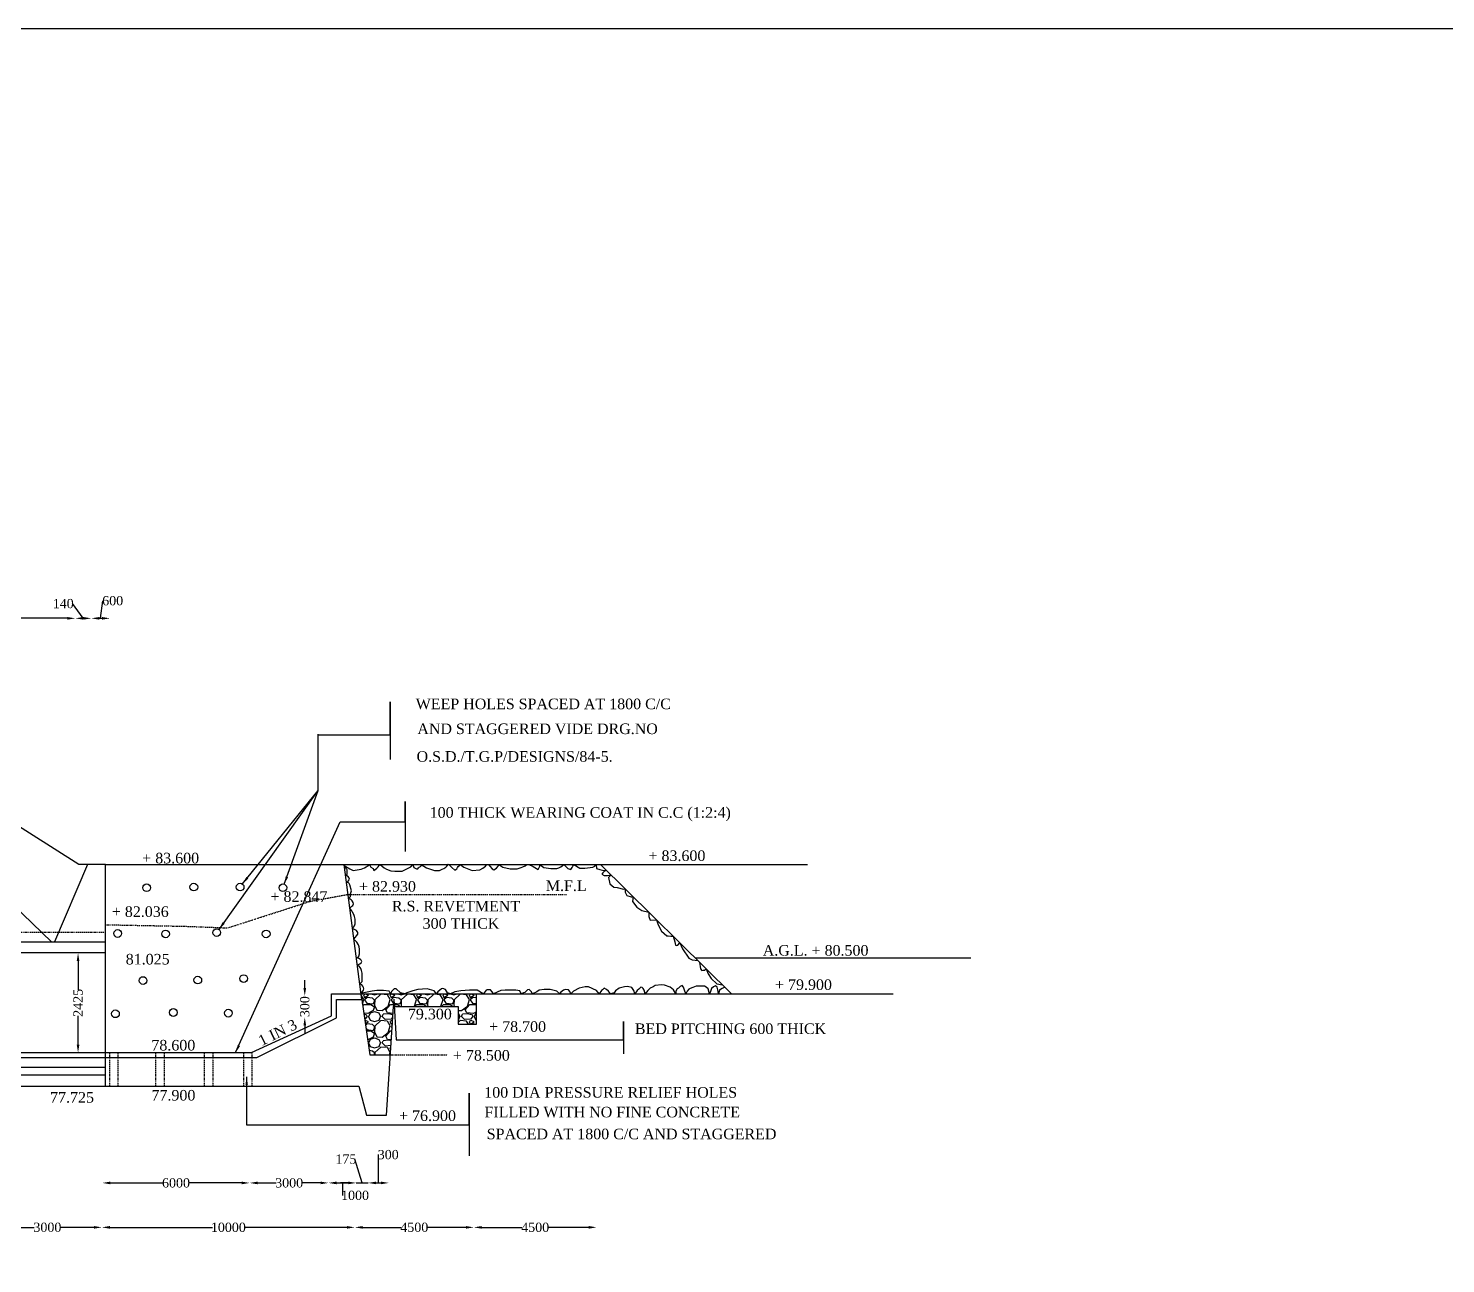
# Model space of a CAD drawing. Header units: millimetres. Extents: x -109570 to 230732, y -246061 to 110368.
# Drawn here: x 99907 to 153524, y 63657 to 110368 of the extents above; entities that cross this region are included whole.
import ezdxf

# ---------------------------------------------------------------- set-up
doc = ezdxf.new("R2010")
doc.units = ezdxf.units.MM
doc.header["$MEASUREMENT"] = 0
doc.header["$PDMODE"] = 33
doc.header["$PDSIZE"] = 500
doc.linetypes.add('ACAD_ISO03W100', pattern=[30, 12, -18])
for name, color, linetype in [('DIM', 5, 'Continuous'), ('DOT LINE', 3, 'ACAD_ISO03W100'), ('DWG. LINE', 1, 'Continuous'), ('HATCH', 2, 'Continuous'), ('TEXT', 7, 'Continuous'), ('TITLE', 7, 'Continuous')]:
    doc.layers.add(name, color=color, linetype=linetype)
doc.styles.get("Standard").update_dxf_attribs({"font": 'TIMES.TTF', "height": 350})
doc.dimstyles.get("Standard").update_dxf_attribs({"dimtxt": 350, "dimasz": 300, "dimexe": 0.18, "dimexo": 0.0625, "dimgap": 0.09, "dimtad": 0, "dimdec": 0, "dimzin": 0, "dimdsep": 46, "dimtxsty": 'Standard', "dimcen": 0.09, "dimse1": 1, "dimse2": 1, "dimclrd": 5, "dimclre": 5, "dimclrt": 4, "dimadec": 0, "dimazin": 0, "dimtfac": 1, "dimtdec": 0, "dimtofl": 0, "dimtmove": 0, "dimatfit": 3, "dimfxl": 1, "dimtolj": 1, "dimtzin": 0, "dimarcsym": 0})

# ---------------------------------------------------------------- blocks, each defined once
blk = doc.blocks.new('*D11')
at = {"layer": 'Defpoints', "color": 0}
for p in [(98563, 64998), (102691, 65029), (102691, 65011)]:
    blk.add_point(p, dxfattribs=at)
at = {"layer": 'DIM', "color": 5, "lineweight": -2}
for p, q in [((98863, 65029), (100130, 65029)), ((102391, 65029), (101124, 65029))]:
    blk.add_line(p, q, dxfattribs=at)
at = {"layer": 'DIM', "color": 5}
for points in [[(98863, 65079), (98863, 64979), (98563, 65029)], [(102391, 65079), (102391, 64979), (102691, 65029)]]:
    blk.add_solid(points, dxfattribs=at)
at = {"layer": 'DIM', "color": 4, "insert": (100627, 65029), "char_height": 350, "attachment_point": 5}
blk.add_mtext('\\A1;3000', dxfattribs=at)
blk = doc.blocks.new('*D12')
at = {"layer": 'Defpoints', "color": 0}
for p in [(102691, 65011), (112258, 65029), (112258, 64885)]:
    blk.add_point(p, dxfattribs=at)
at = {"layer": 'DIM', "color": 5, "lineweight": -2}
for p, q in [((102991, 65029), (106868, 65029)), ((111958, 65029), (108081, 65029))]:
    blk.add_line(p, q, dxfattribs=at)
at = {"layer": 'DIM', "color": 5}
for points in [[(102991, 65079), (102991, 64979), (102691, 65029)], [(111958, 65079), (111958, 64979), (112258, 65029)]]:
    blk.add_solid(points, dxfattribs=at)
at = {"layer": 'DIM', "color": 4, "insert": (107474, 65029), "char_height": 350, "attachment_point": 5}
blk.add_mtext('\\A1;10000', dxfattribs=at)
blk = doc.blocks.new('*D13')
at = {"layer": 'Defpoints', "color": 0}
for p in [(112258, 64885), (116758, 65055), (116758, 65029)]:
    blk.add_point(p, dxfattribs=at)
at = {"layer": 'DIM', "color": 5, "lineweight": -2}
for p, q in [((112558, 65029), (114005, 65029)), ((116458, 65029), (115012, 65029))]:
    blk.add_line(p, q, dxfattribs=at)
at = {"layer": 'DIM', "color": 5}
for points in [[(112558, 65079), (112558, 64979), (112258, 65029)], [(116458, 65079), (116458, 64979), (116758, 65029)]]:
    blk.add_solid(points, dxfattribs=at)
at = {"layer": 'DIM', "color": 4, "insert": (114508, 65029), "char_height": 350, "attachment_point": 5}
blk.add_mtext('\\A1;4500', dxfattribs=at)
blk = doc.blocks.new('*D14')
at = {"layer": 'Defpoints', "color": 0}
for p in [(116758, 65055), (121405, 65045), (121405, 65029)]:
    blk.add_point(p, dxfattribs=at)
at = {"layer": 'DIM', "color": 5, "lineweight": -2}
for p, q in [((117058, 65029), (118578, 65029)), ((121105, 65029), (119585, 65029))]:
    blk.add_line(p, q, dxfattribs=at)
at = {"layer": 'DIM', "color": 5}
for points in [[(117058, 65079), (117058, 64979), (116758, 65029)], [(121105, 65079), (121105, 64979), (121405, 65029)]]:
    blk.add_solid(points, dxfattribs=at)
at = {"layer": 'DIM', "color": 4, "insert": (119082, 65029), "char_height": 350, "attachment_point": 5}
blk.add_mtext('\\A1;4500', dxfattribs=at)
blk = doc.blocks.new('*D19')
at = {"layer": 'Defpoints', "color": 0}
for p in [(101787, 75404), (101811, 75404), (101811, 71635)]:
    blk.add_point(p, dxfattribs=at)
at = {"layer": 'DIM', "color": 5, "lineweight": -2}
for p, q in [((101787, 75104), (101787, 74014)), ((101787, 71935), (101787, 73025))]:
    blk.add_line(p, q, dxfattribs=at)
at = {"layer": 'DIM', "color": 5}
for points in [[(101737, 75104), (101837, 75104), (101787, 75404)], [(101737, 71935), (101837, 71935), (101787, 71635)]]:
    blk.add_solid(points, dxfattribs=at)
at = {"layer": 'DIM', "color": 4, "insert": (101787, 73519), "char_height": 350, "attachment_point": 5, "rotation": 90}
blk.add_mtext('\\A1;2425', dxfattribs=at)
blk = doc.blocks.new('*D20')
at = {"layer": 'Defpoints', "color": 0}
for p in [(110364, 73775), (110403, 73775), (110403, 72973)]:
    blk.add_point(p, dxfattribs=at)
at = {"layer": 'DIM', "color": 5, "lineweight": -2}
for p, q in [((110364, 74075), (110364, 74375)), ((110364, 72673), (110364, 72373))]:
    blk.add_line(p, q, dxfattribs=at)
at = {"layer": 'DIM', "color": 5}
for points in [[(110314, 74075), (110414, 74075), (110364, 73775)], [(110314, 72673), (110414, 72673), (110364, 72973)]]:
    blk.add_solid(points, dxfattribs=at)
at = {"layer": 'DIM', "color": 4, "insert": (110364, 73374), "char_height": 350, "attachment_point": 5, "rotation": 90}
blk.add_mtext('\\A1;300', dxfattribs=at)
blk = doc.blocks.new('*D21')
at = {"layer": 'Defpoints', "color": 0}
for p in [(102704, 66746), (108281, 66746), (108281, 66709)]:
    blk.add_point(p, dxfattribs=at)
at = {"layer": 'DIM', "color": 5, "lineweight": -2}
for p, q in [((103004, 66709), (104996, 66709)), ((107981, 66709), (105989, 66709))]:
    blk.add_line(p, q, dxfattribs=at)
at = {"layer": 'DIM', "color": 5}
for points in [[(103004, 66759), (103004, 66659), (102704, 66709)], [(107981, 66759), (107981, 66659), (108281, 66709)]]:
    blk.add_solid(points, dxfattribs=at)
at = {"layer": 'DIM', "color": 4, "insert": (105493, 66709), "char_height": 350, "attachment_point": 5}
blk.add_mtext('\\A1;6000', dxfattribs=at)
blk = doc.blocks.new('*D22')
at = {"layer": 'Defpoints', "color": 0}
for p in [(108281, 66746), (111265, 66710), (111265, 66709)]:
    blk.add_point(p, dxfattribs=at)
at = {"layer": 'DIM', "color": 5, "lineweight": -2}
for p, q in [((108581, 66709), (109276, 66709)), ((110965, 66709), (110270, 66709))]:
    blk.add_line(p, q, dxfattribs=at)
at = {"layer": 'DIM', "color": 5}
for points in [[(108581, 66759), (108581, 66659), (108281, 66709)], [(110965, 66759), (110965, 66659), (111265, 66709)]]:
    blk.add_solid(points, dxfattribs=at)
at = {"layer": 'DIM', "color": 4, "insert": (109773, 66709), "char_height": 350, "attachment_point": 5}
blk.add_mtext('\\A1;3000', dxfattribs=at)
blk = doc.blocks.new('*D23')
at = {"layer": 'Defpoints', "color": 0}
for p in [(111265, 66710), (112312, 66709), (112312, 66673)]:
    blk.add_point(p, dxfattribs=at)
at = {"layer": 'DIM', "color": 5, "lineweight": -2}
for p, q in [((111565, 66709), (112012, 66709)), ((111788, 66709), (111788, 66238)), ((111788, 66238), (111788, 66238))]:
    blk.add_line(p, q, dxfattribs=at)
at = {"layer": 'DIM', "color": 5}
for points in [[(111565, 66759), (111565, 66659), (111265, 66709)], [(112012, 66759), (112012, 66659), (112312, 66709)]]:
    blk.add_solid(points, dxfattribs=at)
at = {"layer": 'DIM', "color": 4, "insert": (112266, 66238), "char_height": 350, "attachment_point": 5}
blk.add_mtext('\\A1;1000', dxfattribs=at)
blk = doc.blocks.new('*D24')
at = {"layer": 'Defpoints', "color": 0}
for p in [(112312, 66673), (112762, 66709), (112762, 66709)]:
    blk.add_point(p, dxfattribs=at)
at = {"layer": 'DIM', "color": 5, "lineweight": -2}
for p, q in [((112537, 66709), (112261, 67609)), ((112261, 67609), (112261, 67609)), ((112012, 66709), (111712, 66709)), ((112312, 66709), (112762, 66709)), ((113062, 66709), (113362, 66709))]:
    blk.add_line(p, q, dxfattribs=at)
at = {"layer": 'DIM', "color": 5}
for points in [[(112012, 66759), (112012, 66659), (112312, 66709)], [(113062, 66759), (113062, 66659), (112762, 66709)]]:
    blk.add_solid(points, dxfattribs=at)
at = {"layer": 'DIM', "color": 4, "insert": (111920, 67609), "char_height": 350, "attachment_point": 5}
blk.add_mtext('\\A1;175', dxfattribs=at)
blk = doc.blocks.new('*D25')
at = {"layer": 'Defpoints', "color": 0}
for p in [(112762, 66709), (113544, 66709), (113544, 66607)]:
    blk.add_point(p, dxfattribs=at)
at = {"layer": 'DIM', "color": 5, "lineweight": -2}
for p, q in [((113153, 66709), (113153, 67778)), ((113153, 67778), (113153, 67778)), ((113062, 66709), (113244, 66709))]:
    blk.add_line(p, q, dxfattribs=at)
at = {"layer": 'DIM', "color": 5}
for points in [[(113062, 66759), (113062, 66659), (112762, 66709)], [(113244, 66759), (113244, 66659), (113544, 66709)]]:
    blk.add_solid(points, dxfattribs=at)
at = {"layer": 'DIM', "color": 4, "insert": (113521, 67778), "char_height": 350, "attachment_point": 5}
blk.add_mtext('\\A1;300', dxfattribs=at)
blk = doc.blocks.new('*D34')
at = {"layer": 'Defpoints', "color": 0}
for p in [(101680, 88059), (94229, 87752), (101680, 87797)]:
    blk.add_point(p, dxfattribs=at)
at = {"layer": 'DIM', "color": 5, "lineweight": -2}
for p, q in [((94529, 88059), (97456, 88059)), ((101380, 88059), (98452, 88059))]:
    blk.add_line(p, q, dxfattribs=at)
at = {"layer": 'DIM', "color": 5}
for points in [[(94529, 88109), (94529, 88009), (94229, 88059)], [(101380, 88109), (101380, 88009), (101680, 88059)]]:
    blk.add_solid(points, dxfattribs=at)
at = {"layer": 'DIM', "color": 4, "insert": (97954, 88059), "char_height": 350, "attachment_point": 5}
blk.add_mtext('\\A1;7010', dxfattribs=at)
blk = doc.blocks.new('*D35')
at = {"layer": 'Defpoints', "color": 0}
for p in [(102291, 88059), (101680, 87797), (102291, 87767)]:
    blk.add_point(p, dxfattribs=at)
at = {"layer": 'DIM', "color": 5, "lineweight": -2}
for p, q in [((101985, 88059), (101574, 88615)), ((101574, 88615), (101574, 88615)), ((101980, 88059), (101991, 88059))]:
    blk.add_line(p, q, dxfattribs=at)
at = {"layer": 'DIM', "color": 5}
for points in [[(101980, 88109), (101980, 88009), (101680, 88059)], [(101991, 88109), (101991, 88009), (102291, 88059)]]:
    blk.add_solid(points, dxfattribs=at)
at = {"layer": 'DIM', "color": 4, "insert": (101226, 88615), "char_height": 350, "attachment_point": 5}
blk.add_mtext('\\A1;140', dxfattribs=at)
blk = doc.blocks.new('*D36')
at = {"layer": 'Defpoints', "color": 0}
for p in [(102991, 88059), (102291, 87767), (102991, 87767)]:
    blk.add_point(p, dxfattribs=at)
at = {"layer": 'DIM', "color": 5, "lineweight": -2}
for p, q in [((102641, 88059), (102731, 88724)), ((102731, 88724), (102731, 88724)), ((102591, 88059), (102691, 88059))]:
    blk.add_line(p, q, dxfattribs=at)
at = {"layer": 'DIM', "color": 5}
for points in [[(102591, 88109), (102591, 88009), (102291, 88059)], [(102691, 88109), (102691, 88009), (102991, 88059)]]:
    blk.add_solid(points, dxfattribs=at)
at = {"layer": 'DIM', "color": 4, "insert": (103098, 88724), "char_height": 350, "attachment_point": 5}
blk.add_mtext('\\A1;600', dxfattribs=at)

msp = doc.modelspace()

# ---------------------------------------------------------------- hatches: boundary and pattern name
at = {"layer": 'HATCH'}
h = msp.add_hatch(dxfattribs=at)
h.set_pattern_fill('GRAVEL', color=256, scale=1000, style=0)
h.set_pattern_definition([(228.0128, (720, 1000), (-7999.998232, -9000.00134), [134.536, -13319.088]), (184.9697, (630, 900), (12000.001052, 999.991307), [230.868, -22855.925]), (132.5104, (400, 880), (9999.990718, -11000.008674), [162.788, -16116.032]), (267.2737, (10, 630), (999.996018, 20000.000295), [210.238, -20813.558]), (292.8337, (0, 420), (-5000.009905, 11999.996412), [206.155, -20409.373]), (357.2737, (80, 230), (-20000.000295, 999.996018), [210.238, -20813.558]), (37.6942, (290, 220), (-13000.007346, -9999.990405), [278.029, -27524.849]), (72.2553, (510, 390), (7000.010763, 21999.996231), [262.488, -25986.321]), (121.4296, (590, 640), (-8000.008234, 12999.995036), [210.95, -20884.073]), (175.2364, (480, 820), (11000.000946, -999.991533), [240.832, -11800.763]), (222.3974, (240, 840), (-12000.007351, -10999.992082), [311.448, -30833.375]), (138.8141, (1000, 620), (-7000.00295, 5999.997313), [106.301, -10523.844]), (171.4692, (920, 690), (12999.998285, -2000.00791), [202.237, -20021.511]), (225, (720, 720), (-1e-13, -1000.0003), [141.421, -1272.792]), (203.1986, (650, 840), (4999.99973, 2000.00133), [76.158, -7539.615]), (291.8014, (580, 810), (-999.9999, 3000.00027), [107.703, -5277.462]), (30.9638, (620, 710), (2999.99802, 2000.00248), [174.929, -5656.023]), (161.5651, (770, 800), (2000.0004, -999.9984), [126.491, -3035.787]), (16.3895, (0, 810), (10000.002198, 2999.99271), [177.2, -17542.845]), (70.3462, (170, 860), (-3999.995247, -11000.002136), [148.661, -14717.408]), (293.1986, (770, 1000), (-2000.00133, 4999.99973), [152.315, -7463.458]), (343.6105, (830, 860), (-10000.002198, 2999.99271), [177.2, -17542.845]), (339.444, (0, 190), (-5000.00184, 1999.996), [170.88, -8373.124]), (294.7751, (160, 130), (-4999.99219, 11000.003422), [143.178, -14174.643]), (66.8014, (780, 0), (2000.00133, 4999.99973), [152.315, -7463.458]), (17.354, (840, 140), (-13000.00202, -3999.994502), [167.631, -16595.424]), (69.444, (290, 0), (-1999.996, -5000.00184), [85.44, -8458.564]), (101.3099, (720, 0), (-999.99763, 4000.00075), [50.99, -5048.029]), (165.9638, (710, 50), (3000.00055, -999.99806), [206.155, -3916.95]), (186.009, (510, 100), (9999.99975, 999.999317), [191.05, -18913.923]), (303.6901, (620, 620), (-1000.00133, 1999.99956), [144.222, -3461.329]), (353.1572, (700, 500), (16999.999365, -2000.007998), [251.794, -24927.563]), (60.9454, (950, 470), (-4000.00003, -7000.000385), [102.956, -10192.674]), (90, (1000, 560), (-1000, 1000), [60, -940]), (120.2564, (490, 130), (3999.994887, -7000.002456), [138.924, -13753.52]), (48.0128, (420, 250), (7999.998232, 9000.00134), [269.072, -13184.552]), (0, (600, 450), (1000, 1000), [260, -740]), (325.3048, (860, 450), (-9999.99426, 7000.00861), [158.114, -15653.274]), (254.0546, (990, 360), (-999.99989, -4000.00013), [145.602, -7134.508]), (207.646, (950, 220), (-18999.995807, -10000.007713), [237.065, -23469.474]), (175.4261, (740, 110), (-13000.000558, 999.994801), [250.799, -24829.074])])
h.paths.add_polyline_path([(116859.8, 73853.5), (112494.7, 73853.5), (112521.7, 73648), (112827, 71549.6), (113598.8, 71549.6), (113715.4, 73379.2), (116166.2, 73379.2), (116166.2, 72717.2), (116859.8, 72717.2)])

# ---------------------------------------------------------------- linework, layer by layer
at = {"layer": 'DIM'}
for points in [[(110875.4, 83649), (113591.6, 83649), (113591.6, 84898.3), (113591.6, 82718.7)], [(114164.9, 80368.6), (114164.9, 81126.2), (114164.9, 79238.9)], [(122419.7, 72115.7), (122419.7, 72816.3), (122419.7, 71585.3)], [(116582.1, 68902.8), (116582.1, 70108.2), (116582.1, 67728.9)]]:
    msp.add_lwpolyline(points, dxfattribs=at)
at = {"layer": 'DOT LINE'}
for points in [[(102824, 76472.8), (105802.9, 76415.5), (107447.7, 76353.4), (110557.2, 77354.6), (111998.7, 77621.1), (120270.6, 77621.1)], [(102824, 76185), (99004.8, 76185), (79620.9, 73632.9)], [(102975.8, 71635.1), (102975.8, 70361.8)], [(103294.9, 71635.1), (103294.9, 70361.8)], [(104720, 71635.1), (104720, 70361.8)], [(105039.2, 71635.1), (105039.2, 70361.8)], [(106560.7, 71635.1), (106560.7, 70361.8)], [(106879.9, 71635.1), (106879.9, 70361.8)], [(108045.2, 71635.1), (108045.2, 70361.8)], [(108364.3, 71635.1), (108364.3, 70361.8)], [(113598.8, 71549.6), (115765.8, 71549.6)]]:
    msp.add_lwpolyline(points, dxfattribs=at)
at = {"layer": 'DWG. LINE'}
for p, q in [((102824, 70361.8), (102824, 78754.9)), ((102824, 78754.9), (129379.5, 78754.9)), ((111377.1, 73031.2), (111377.1, 73853.5)), ((111377.1, 73853.5), (132624.8, 73853.5)), ((108345.9, 71635.1), (111377.1, 73031.2))]:
    msp.add_line(p, q, dxfattribs=at)
for points in [[(102138.9, 78754.9), (101813.9, 78754.9), (94477.5, 83405.5), (91271, 83405.5), (78574.2, 73813.9)], [(100783.5, 75828), (93897.5, 82450.5), (91751.1, 82450.5), (82991.6, 73805.2)], [(102824, 78754.9), (102138.9, 78754.9), (100896.2, 75828)], [(112521.7, 73648), (111849.4, 78754.9)], [(126512.5, 73853.5), (121550.2, 78754.9)], [(79620.9, 73378.5), (98968.4, 75828), (102824, 75828)], [(102824, 75403.6), (98982.7, 75403.6), (79620.9, 72871.4)], [(125128.8, 75220.2), (135566.3, 75220.2)], [(79620.9, 67868.9), (98989.3, 70361.8), (112405.2, 70361.8), (112698.1, 69268.7), (113453.4, 69268.7), (113715.4, 73379.2), (116166.2, 73379.2), (116166.2, 72717.2), (116859.8, 72717.2), (116859.8, 73853.5)], [(108548.9, 71451.4), (111569, 72947.7), (111569, 73648), (112521.7, 73648)], [(112521.7, 73648), (112827, 71549.6), (113598.8, 71549.6)], [(79620.9, 69072.7), (98761.2, 71635.1), (108345.9, 71635.1)], [(79620.9, 68844.4), (98811, 71451.4), (108548.9, 71451.4)], [(79620.9, 68551.9), (99013.6, 71082), (102824, 71082)], [(79620.9, 68213.6), (99113.7, 70791.9), (102824, 70791.9)]]:
    msp.add_lwpolyline(points, dxfattribs=at)
for centre in [(104382, 77870.3), (106167.1, 77895.3), (107918.9, 77895.3), (109537.3, 77870.3)]:
    msp.add_circle(centre, 145.8, dxfattribs=at)
at = {"layer": 'HATCH'}
msp.add_lwpolyline([(112494.7, 73853.5), (112587.9, 73994), (112592.4, 74053.3), (112583.3, 74103.5), (112560.5, 74146.9), (112526.2, 74194.8), (112443.3, 74243.8), (112530.7, 74321.2), (112539.9, 74398.8), (112537.6, 74492.4), (112537.6, 74643), (112512.5, 74736.6), (112487.3, 74814.2), (112455.3, 74859.9), (112421.1, 74910.1), (112350.8, 74946.2), (112448.3, 74993.6), (112498.6, 75032.3), (112519.2, 75084.8), (112512.3, 75109.9), (112498.6, 75130.5), (112468.9, 75160.2), (112414, 75189.8), (112382.1, 75205.8), (112354.6, 75214.9), (112316.1, 75209.9), (112404.9, 75277.5), (112439.2, 75368.8), (112439.2, 75546.8), (112423.2, 75631.2), (112391.2, 75713.4), (112331.8, 75816.1), (112297.5, 75852.6), (112274.6, 75870.9), (112249.5, 75891.4), (112222.5, 75920.8), (112286, 76000.2), (112324.8, 76048.1), (112375.1, 76118.8), (112375.1, 76150.8), (112372.8, 76182.7), (112349.9, 76217), (112315.7, 76248.9), (112270, 76276.3), (112219.7, 76306), (112168.9, 76328.1), (112251.7, 76434.5), (112272.3, 76507.5), (112274.6, 76576), (112274.6, 76681), (112244.9, 76788.3), (112217.4, 76856.7), (112167.2, 76952.6), (112139.8, 77000.5), (112098.6, 77057.6), (112066.6, 77104.9), (112145.2, 77174.5), (112176.8, 77203.8), (112208.5, 77265.9), (112199.4, 77316.7), (112159.9, 77371.9), (112113.6, 77419.3), (112080.8, 77440.8), (112061.6, 77452.1), (112018.5, 77470.6), (112098.1, 77542.3), (112098.1, 77634.7), (112135.7, 77755.9), (112075, 77986.8), (112043.2, 78032.9), (112005.7, 78064.7), (111941.4, 78056.2), (112002.7, 78118.1), (112048.9, 78167.2), (112057.6, 78196.1), (112028.7, 78262.4), (111999.8, 78291.3), (111982.5, 78314.4), (111953.6, 78337.5), (111905.2, 78331.1), (111973.8, 78377.9), (111973.8, 78415.4), (111973.8, 78478.9), (111962.2, 78545.3), (111944.9, 78579.9), (111921.8, 78637.6), (111855.5, 78709), (112063.4, 78582.8), (112196.3, 78527.9), (112502.6, 78568.3), (112621, 78620.3), (112785.7, 78727.1), (112814.6, 78754.9), (112864.9, 78652.2), (112948.7, 78597.4), (112971.8, 78528.1), (113018.1, 78545.4), (113087.4, 78608.9), (113139.4, 78660.9), (113179.9, 78707), (113214.5, 78754.9), (113367.7, 78620.5), (113454.4, 78571.4), (113621.9, 78513.7), (113772.2, 78499.2), (113870.4, 78499.2), (114043.8, 78499.2), (114228.7, 78585.8), (114321.2, 78634.9), (114373.2, 78663.7), (114448.3, 78754.9), (114495.8, 78635.3), (114594.1, 78589.1), (114637.4, 78586.2), (114672.1, 78620.8), (114695.2, 78646.8), (114738.5, 78675.7), (114773.2, 78701.6), (114773.2, 78754.9), (114969.7, 78620.8), (115276, 78528.5), (115458, 78528.5), (115562, 78568.9), (115622.7, 78603.5), (115703.6, 78655.5), (115738.3, 78684.3), (115807.6, 78756.5), (115930, 78635.3), (116045.5, 78537.2), (116083.1, 78557.4), (116114.9, 78589.1), (116138, 78632.4), (116169.8, 78672.8), (116201.6, 78698.8), (116244.9, 78754.9), (116380.7, 78643.9), (116698.5, 78525.6), (116981.7, 78551.6), (117094.4, 78612.2), (117146.4, 78646.8), (117204.2, 78690.1), (117253.3, 78754.9), (117316.9, 78754.9), (117369.5, 78681.9), (117456.2, 78586.6), (117516.9, 78552), (117620.9, 78609.7), (117681.5, 78681.9), (117710.4, 78754.9), (117852, 78650.1), (118135.2, 78589.5), (118398.1, 78589.5), (118548.4, 78632.8), (118611.9, 78664.6), (118701.5, 78699.2), (118762.2, 78754.9), (118837.3, 78754.9), (119006.2, 78673.1), (119196.9, 78557.6), (119260.5, 78681.7), (119260.5, 78754.9), (119402, 78641.3), (119667.9, 78600.9), (119901.9, 78595.1), (119974.1, 78621.1), (120049.3, 78661.5), (120170.6, 78754.9), (120318, 78603.8), (120433.6, 78557.6), (120479.8, 78638.4), (120505.8, 78687.5), (120543.4, 78754.9), (120775.7, 78612.2), (120954.8, 78612.2), (121264, 78649.7), (121342, 78690.1), (121394, 78754.9), (121405.6, 78603.5), (121524, 78566), (121625.2, 78537.1), (121709, 78528.5), (121764.3, 78543.5), (121639.6, 78430.4), (121596.3, 78390), (121685.8, 78338), (121735, 78338), (121821.6, 78338), (121951.8, 78358.3), (121860, 78252.9), (121903.3, 78022), (122059.3, 77897.9), (122177.8, 77874.8), (122426.3, 77822.9), (122483.1, 77833.4), (122483.1, 77698.8), (122544.7, 77580.5), (122715.2, 77525.6), (122791.1, 77529.3), (122762, 77356.6), (122923.8, 77140.1), (123111.6, 77007.4), (123377.5, 76950), (123383.2, 76779.4), (123432.3, 76646.6), (123674, 76657.2), (123739.4, 76466), (123855, 76235.1), (124057.2, 76053.3), (124115, 76047.5), (124207.5, 76041.8), (124297, 76041.8), (124367, 75820.3), (124387.2, 75702), (124427.6, 75690.4), (124473.9, 75699.1), (124557.9, 75784.2), (124650.1, 75554.8), (124892.8, 75211.4), (125017.1, 75139.2), (125230.9, 75119.4), (125296.5, 75054.6), (125329.6, 74805.9), (125390.3, 74745.3), (125436.5, 74751.1), (125488.5, 74751.1), (125545.4, 74808.7), (125618.6, 74621.2), (125742.8, 74436.5), (125953.7, 74240.3), (126166, 74195.8), (126250.4, 74112.4), (126150.2, 74067.1), (126054.9, 73997.9), (126054.9, 73997.9), (126017.1, 73853.5), (125991.1, 74008.4), (125962.2, 74115.2), (125904.4, 74167.1), (125829.3, 74129.6), (125757, 74060.3), (125710.8, 73953.6), (125670.4, 73853.5), (125624.1, 74043), (125546.1, 74115.2), (125482.5, 74144), (125335.2, 74155.6), (125262.9, 74149.8), (125170.5, 74144), (125049.1, 74100.7), (124948, 74060.3), (124893.1, 74031.5), (124835.3, 73956.4), (124780.4, 73853.5), (124734.2, 74002.6), (124696.6, 74115.2), (124644.6, 74170), (124560.8, 74141.1), (124503, 74077.7), (124456.8, 74051.7), (124396.1, 73962.2), (124396.1, 73853.5), (124316.2, 74014.1), (124186.1, 74106.4), (123975.2, 74181.4), (123859.6, 74201.6), (123625.6, 74175.7), (123538.9, 74129.5), (123426.2, 74077.6), (123342.4, 73991), (123247.1, 73853.5), (123200.9, 73999.6), (123169.1, 74066), (123128.6, 74097.8), (123073.7, 74109.3), (123001.5, 74040), (123001.5, 74040), (122935, 73985.2), (122851.2, 73853.5), (122806.5, 73991), (122734.3, 74094.9), (122578.2, 74135.3), (122462.7, 74129.6), (122257.5, 74071.8), (122115.9, 73973.7), (122069.7, 73895.8), (121933.9, 73853.5), (121853, 73965.1), (121780.8, 74025.7), (121685.4, 74077.6), (121624.7, 74014.1), (121584.3, 73988.1), (121503.4, 73853.5), (121405.1, 73985.3), (121093.1, 74126.7), (120965.9, 74126.7), (120746.4, 74077.6), (120526.8, 73962.2), (120434.3, 73853.5), (120392.6, 73950.5), (120337.7, 74016.9), (120225, 74028.4), (120149.9, 74002.5), (120054.5, 73921.6), (120014.1, 73853.5), (119895.6, 73959.2), (119647.1, 74028.4), (119421.7, 74028.4), (119233.9, 73996.7), (119144.3, 73939), (118973.9, 73853.5), (118924.9, 73951.2), (118851.2, 74028.4), (118793.4, 74016.9), (118724, 73944.7), (118686.5, 73904.3), (118640.2, 73895.7), (118556.4, 73853.5), (118504.4, 73967.8), (118345.5, 73993.8), (117941, 73999.6), (117779.2, 73988), (117498.9, 73853.5), (117457.5, 73935.7), (117385.2, 74013.6), (117269.7, 74004.9), (117223.4, 73993.4), (117148.3, 73901), (117110.7, 73853.5), (116888.3, 73999.2), (116590.7, 74002.1), (116267, 73970.3), (116041.7, 73929.9), (115874.1, 73853.5), (115768.7, 73901.2), (115687.7, 74025.3), (115592.4, 74059.9), (115531.7, 74054.2), (115468.2, 73996.4), (115395.9, 73930.1), (115352.6, 73853.5), (115254.3, 73979.1), (114997.2, 74054.2), (114641.8, 74028.2), (114448.2, 73967.6), (114228.6, 73898.3), (114150.6, 73853.5), (113990.3, 73894.9), (113822.7, 74050.8), (113747.6, 74050.8), (113689.8, 73998.8), (113649.4, 73946.9), (113611.8, 73853.5), (113551.1, 73955.5), (113340.2, 73990.2), (113085.9, 73990.2), (112912.6, 73961.3), (112667, 73906.5), (112519.1, 73890.4), (112494.7, 73853.5)], dxfattribs=at)
for centre in [(103289.2, 76141.7), (105099.4, 76125), (107034.7, 76175), (108903.3, 76125), (108052.2, 74436.7), (104248.3, 74361.7), (106317.1, 74378.4), (103202.2, 73104.6), (105391.1, 73153.6), (107476.6, 73128.6)]:
    msp.add_circle(centre, 145.8, dxfattribs=at)
at = {"layer": 'TITLE', "lineweight": 30}
msp.add_lwpolyline([(1161.3, 110368.3), (230620.2, 110368.3), (230620.2, 10129.3), (1161.3, 10129.3)], close=True, dxfattribs=at)

# ---------------------------------------------------------------- texts
at = {"layer": 'TEXT'}
for s, p in [('WEEP HOLES SPACED AT 1800 C/C', (114563.6, 84623.1)), ('AND STAGGERED VIDE DRG.NO', (114623.4, 83681.8)), ('O.S.D./T.G.P/DESIGNS/84-5.', (114593.5, 82635.9)), ('100 THICK WEARING COAT IN C.C (1:2:4)', (115088.2, 80517.2)), ('+ 83.600', (104214.7, 78792.3)), ('+ 83.600', (123367.2, 78882.4)), ('+ 82.930', (112416.1, 77722.3)), ('M.F.L', (119483, 77748)), ('+ 82.847', (109067.7, 77337.8)), ('R.S. REVETMENT', (113660.3, 76975.9)), ('+ 82.036', (103065, 76767.9)), ('300 THICK', (114823.4, 76320.4)), ('A.G.L. + 80.500', (127690.9, 75303.3)), ('81.025', (103590.2, 74969.6)), ('+ 79.900', (128153.8, 74005.7)), ('79.300', (114265.5, 72894.3)), ('+ 78.700', (117338.7, 72421.4)), ('BED PITCHING 600 THICK', (122854.6, 72340)), ('78.600', (104561, 71716.5)), ('+ 78.500', (115968.2, 71334.7)), ('100 DIA PRESSURE RELIEF HOLES', (117153.6, 69932.7)), ('77.725', (100729.3, 69744.4)), ('77.900', (104565.6, 69824)), ('+ 76.900', (113930.7, 69051.1)), ('FILLED WITH NO FINE CONCRETE', (117164.1, 69188.5)), ('SPACED AT 1800 C/C AND STAGGERED', (117248.1, 68360.5))]:
    msp.add_text(s, height=400, dxfattribs=at).set_placement(p)
msp.add_text('1 IN 3', height=400, rotation=26.08657, dxfattribs=at).set_placement((108729.7, 71879.8))

# ---------------------------------------------------------------- dimensions: what is measured, and where the dimension line sits
at = {"layer": 'DIM'}
for base, p1, p2, text, picture, middle in [((102290.6, 88058.7), (101679.7, 87797), (102290.6, 87767.2), '140', '*D35', (101573.8, 88614.9)), ((102991, 88058.7), (102290.6, 87767.2), (102991, 87767.2), '600', '*D36', (102731.1, 88723.6)), ((112762.2, 66708.9), (112312.2, 66672.9), (112762.2, 66708.9), '175', '*D24', (112260.6, 67608.6)), ((113544.2, 66708.9), (112762.2, 66708.9), (113544.2, 66606.6), '300', '*D25', (113153.2, 67778.1)), ((112312.2, 66708.9), (111264.7, 66709.8), (112312.2, 66672.9), '1000', '*D23', (111788.5, 66238.2))]:
    dim = msp.add_linear_dim(base=base, p1=p1, p2=p2, text=text, dimstyle='Standard', override={"dimtmove": 1}, dxfattribs=at)
    dim.commit()
    dim.dimension.update_dxf_attribs({"geometry": picture, "text_midpoint": middle, "dimtype": 160})
for base, p1, p2, text, picture, middle in [((101679.7, 88058.7), (94228.6, 87752.3), (101679.7, 87797), '7010', '*D34', (97954.1, 88058.7)), ((111264.7, 66708.9), (108281.1, 66745.8), (111264.7, 66709.8), '3000', '*D22', (109772.9, 66708.9)), ((102690.5, 65029.5), (98563.2, 64998.4), (102690.5, 65011.3), '3000', '*D11', (100626.9, 65029.5)), ((112258, 65029.5), (102690.5, 65011.3), (112258, 64884.8), '10000', '*D12', (107474.3, 65029.5)), ((121405.2, 65029.5), (116758.4, 65055.2), (121405.2, 65044.6), '4500', '*D14', (119081.8, 65029.5))]:
    dim = msp.add_linear_dim(base=base, p1=p1, p2=p2, text=text, dimstyle='Standard', override={"dimtmove": 1}, dxfattribs=at)
    dim.commit()
    dim.dimension.update_dxf_attribs({"geometry": picture, "text_midpoint": middle})
for base, p1, p2, text, picture, middle in [((101786.8, 75403.6), (101810.6, 71635.1), (101810.6, 75403.6), '2425', '*D19', (101786.8, 73519.4)), ((110363.7, 73775.2), (110403.2, 72972.7), (110403.2, 73775.2), '300', '*D20', (110363.7, 73373.9))]:
    dim = msp.add_linear_dim(base=base, p1=p1, p2=p2, angle=90, text=text, dimstyle='Standard', dxfattribs=at)
    dim.commit()
    dim.dimension.update_dxf_attribs({"geometry": picture, "text_midpoint": middle})
dim = msp.add_linear_dim(base=(108281.1, 66708.9), p1=(102704.2, 66745.8), p2=(108281.1, 66745.8), text='6000', dimstyle='Standard', dxfattribs=at)
dim.commit()
dim.dimension.update_dxf_attribs({"geometry": '*D21', "text_midpoint": (105492.7, 66708.9)})
dim = msp.add_linear_dim(base=(116758.4, 65029.5), p1=(112258, 64884.8), p2=(116758.4, 65055.2), dimstyle='Standard', override={"dimtmove": 1}, dxfattribs=at)
dim.commit()
dim.dimension.update_dxf_attribs({"geometry": '*D13', "text_midpoint": (114508.2, 65029.5)})

# ---------------------------------------------------------------- leaders
for points in [[(109587.1, 78007.3), (110875.4, 81549.2), (110875.4, 83675.6)], [(107119.5, 76293.6), (110875.4, 81549.2)], [(108003.4, 78014.1), (110875.4, 81549.2)], [(107749.6, 71635.1), (111703.1, 80368.6), (114164.9, 80368.6)], [(113731.9, 73663.8), (113825.3, 72115.7), (122419.7, 72115.7)], [(108165.8, 70718.4), (108165.8, 68902.8), (116582.1, 68902.8)]]:
    msp.add_leader(points, dimstyle='Standard', override={"dimgap": 0.09, "dimtad": 0}, dxfattribs=at)

doc.saveas('drawing.dxf')
